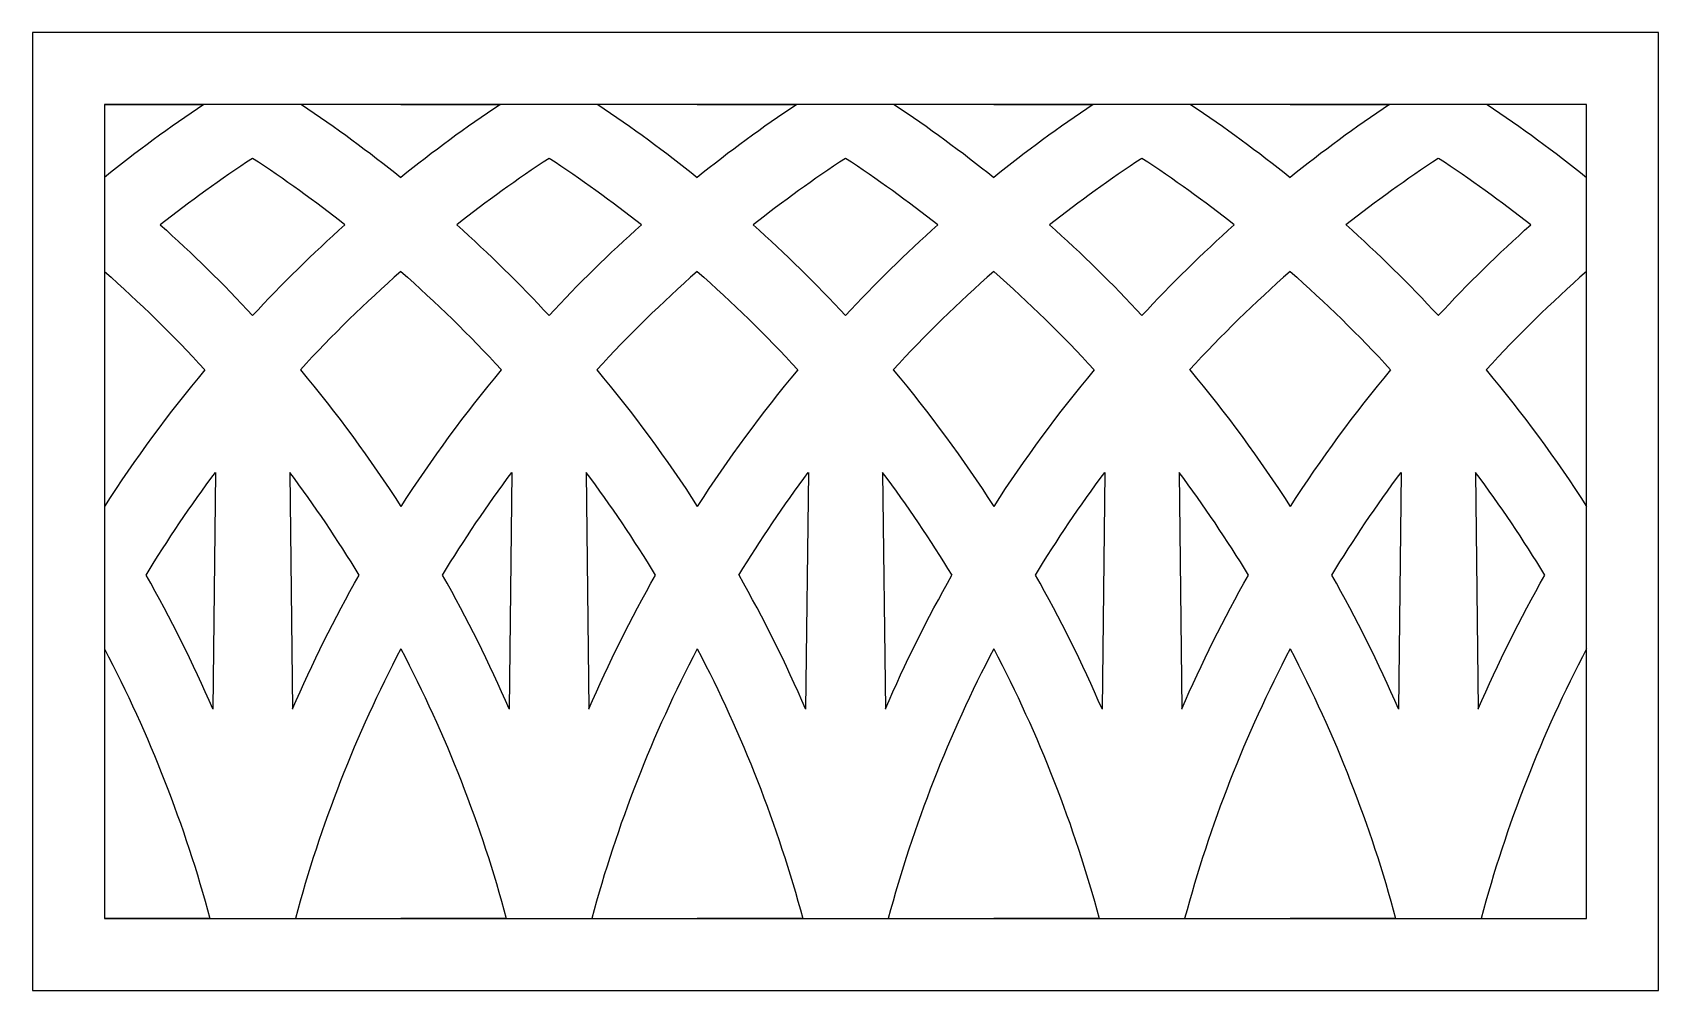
# Model space of a CAD drawing. Extents: x 461 to 645, y 1208 to 1317.
import ezdxf

# ---------------------------------------------------------------- set-up
doc = ezdxf.new("R2010")
doc.units = 0
doc.layers.get('0').update_dxf_attribs({"color": 12, "linetype": 'CONTINUOUS'})

msp = doc.modelspace()

# ---------------------------------------------------------------- linework, layer by layer
for p, q in [((460.88, 1316.79), (460.88, 1208.49)), ((644.74, 1316.79), (460.88, 1316.79)), ((644.74, 1208.49), (644.74, 1316.79)), ((636.61, 1308.66), (469.01, 1308.66)), ((469.01, 1308.66), (469.01, 1216.62)), ((469.01, 1308.66), (480.27, 1308.66)), ((502.53, 1308.66), (491.28, 1308.66)), ((502.53, 1308.66), (513.79, 1308.66)), ((536.05, 1308.66), (524.8, 1308.66)), ((536.05, 1308.66), (547.31, 1308.66)), ((569.57, 1308.66), (558.32, 1308.66)), ((569.57, 1308.66), (580.83, 1308.66)), ((603.09, 1308.66), (591.83, 1308.66)), ((603.09, 1308.66), (614.35, 1308.66)), ((636.61, 1308.66), (625.35, 1308.66)), ((636.61, 1216.62), (636.61, 1308.66)), ((481.57, 1267.05), (481.26, 1240.31)), ((489.97, 1267.05), (490.28, 1240.31)), ((515.09, 1267.05), (514.78, 1240.31)), ((523.49, 1267.05), (523.8, 1240.31)), ((548.61, 1267.05), (548.3, 1240.31)), ((557.01, 1267.05), (557.32, 1240.31)), ((582.13, 1267.05), (581.82, 1240.31)), ((590.53, 1267.05), (590.84, 1240.31)), ((615.65, 1267.05), (615.34, 1240.31)), ((624.05, 1267.05), (624.36, 1240.31)), ((469.01, 1216.62), (636.61, 1216.62)), ((480.94, 1216.62), (469.01, 1216.62)), ((490.61, 1216.62), (502.53, 1216.62)), ((514.46, 1216.62), (502.53, 1216.62)), ((524.13, 1216.62), (536.05, 1216.62)), ((547.97, 1216.62), (536.05, 1216.62)), ((557.65, 1216.62), (569.57, 1216.62)), ((581.49, 1216.62), (569.57, 1216.62)), ((591.17, 1216.62), (603.09, 1216.62)), ((615.01, 1216.62), (603.09, 1216.62)), ((624.69, 1216.62), (636.61, 1216.62)), ((460.88, 1208.49), (644.74, 1208.49))]:
    msp.add_line(p, q)
for centre, radius, start, end in [((567.55, 1177.88), 157.24, 123.7197, 128.8079), ((601.07, 1177.88), 157.24, 123.7197, 128.8079), ((634.59, 1177.88), 157.24, 123.7197, 128.8079), ((668.11, 1177.88), 157.24, 123.7197, 128.8079), ((701.63, 1177.88), 157.24, 123.7197, 128.8079), ((567.55, 1177.88), 149.11, 123.263, 128.2071), ((403.99, 1177.88), 149.11, 51.7929, 56.737), ((601.07, 1177.88), 149.11, 123.263, 128.2071), ((437.51, 1177.88), 149.11, 51.7929, 56.737), ((634.59, 1177.88), 149.11, 123.263, 128.2071), ((471.03, 1177.88), 149.11, 51.7929, 56.737), ((668.11, 1177.88), 149.11, 123.263, 128.2071), ((504.55, 1177.88), 149.11, 51.7929, 56.737), ((701.63, 1177.88), 149.11, 123.263, 128.2071), ((538.07, 1177.88), 149.11, 51.7929, 56.737), ((601.07, 1177.88), 149.11, 131.3672, 137.4821), ((634.59, 1177.88), 149.11, 131.3672, 137.4821), ((668.11, 1177.88), 149.11, 131.3672, 137.4821), ((701.63, 1177.88), 149.11, 131.3672, 137.4821), ((735.15, 1177.88), 149.11, 131.3672, 137.4821), ((601.07, 1177.88), 157.24, 140.1428, 147.1283), ((634.59, 1177.88), 157.24, 140.1428, 147.1283), ((668.11, 1177.88), 157.24, 140.1428, 147.1283), ((701.63, 1177.88), 157.24, 140.1428, 147.1283), ((735.15, 1177.88), 157.24, 140.1428, 147.1283), ((370.47, 1177.88), 149.11, 31.3437, 36.7318), ((403.99, 1177.88), 149.11, 31.3437, 36.7318), ((437.51, 1177.88), 149.11, 31.3437, 36.7318), ((471.03, 1177.88), 149.11, 31.3437, 36.7318), ((504.55, 1177.88), 149.11, 31.3437, 36.7318), ((336.95, 1177.88), 157.24, 23.3953, 29.556), ((370.47, 1177.88), 157.24, 23.3953, 29.556), ((403.99, 1177.88), 157.24, 23.3953, 29.556), ((437.51, 1177.88), 157.24, 23.3953, 29.556), ((471.03, 1177.88), 157.24, 23.3953, 29.556), ((634.59, 1177.88), 149.11, 152.3357, 164.9394), ((668.11, 1177.88), 149.11, 152.3357, 164.9394), ((701.63, 1177.88), 149.11, 152.3357, 164.9394), ((735.15, 1177.88), 149.11, 152.3357, 164.9394), ((768.67, 1177.88), 149.11, 152.3357, 164.9394)]:
    msp.add_arc(centre, radius, start, end)
at = {"extrusion": (0, 0, -1)}
for centre, radius, start, end in [((-403.99, 1177.88), 157.24, 123.7197, 128.8079), ((-437.51, 1177.88), 157.24, 123.7197, 128.8079), ((-471.03, 1177.88), 157.24, 123.7197, 128.8079), ((-504.55, 1177.88), 157.24, 123.7197, 128.8079), ((-538.07, 1177.88), 157.24, 123.7197, 128.8079), ((-370.47, 1177.88), 157.24, 131.828, 137.1637), ((-601.07, 1177.88), 157.24, 42.8363, 48.172), ((-403.99, 1177.88), 157.24, 131.828, 137.1637), ((-634.59, 1177.88), 157.24, 42.8363, 48.172), ((-437.51, 1177.88), 157.24, 131.828, 137.1637), ((-668.11, 1177.88), 157.24, 42.8363, 48.172), ((-471.03, 1177.88), 157.24, 131.828, 137.1637), ((-701.63, 1177.88), 157.24, 42.8363, 48.172), ((-504.55, 1177.88), 157.24, 131.828, 137.1637), ((-735.15, 1177.88), 157.24, 42.8363, 48.172), ((-370.47, 1177.88), 149.11, 131.3672, 137.4821), ((-403.99, 1177.88), 149.11, 131.3672, 137.4821), ((-437.51, 1177.88), 149.11, 131.3672, 137.4821), ((-471.03, 1177.88), 149.11, 131.3672, 137.4821), ((-504.55, 1177.88), 149.11, 131.3672, 137.4821), ((-370.47, 1177.88), 157.24, 140.1428, 147.1283), ((-403.99, 1177.88), 157.24, 140.1428, 147.1283), ((-437.51, 1177.88), 157.24, 140.1428, 147.1283), ((-471.03, 1177.88), 157.24, 140.1428, 147.1283), ((-504.55, 1177.88), 157.24, 140.1428, 147.1283), ((-601.07, 1177.88), 149.11, 31.3437, 36.7318), ((-634.59, 1177.88), 149.11, 31.3437, 36.7318), ((-668.11, 1177.88), 149.11, 31.3437, 36.7318), ((-701.63, 1177.88), 149.11, 31.3437, 36.7318), ((-735.15, 1177.88), 149.11, 31.3437, 36.7318), ((-634.59, 1177.88), 157.24, 23.3953, 29.556), ((-668.11, 1177.88), 157.24, 23.3953, 29.556), ((-701.63, 1177.88), 157.24, 23.3953, 29.556), ((-735.15, 1177.88), 157.24, 23.3953, 29.556), ((-768.67, 1177.88), 157.24, 23.3953, 29.556), ((-336.95, 1177.88), 149.11, 152.3357, 164.9394), ((-370.47, 1177.88), 149.11, 152.3357, 164.9394), ((-403.99, 1177.88), 149.11, 152.3357, 164.9394), ((-437.51, 1177.88), 149.11, 152.3357, 164.9394), ((-471.03, 1177.88), 149.11, 152.3357, 164.9394)]:
    msp.add_arc(centre, radius, start, end, dxfattribs=at)

doc.saveas('drawing.dxf')
